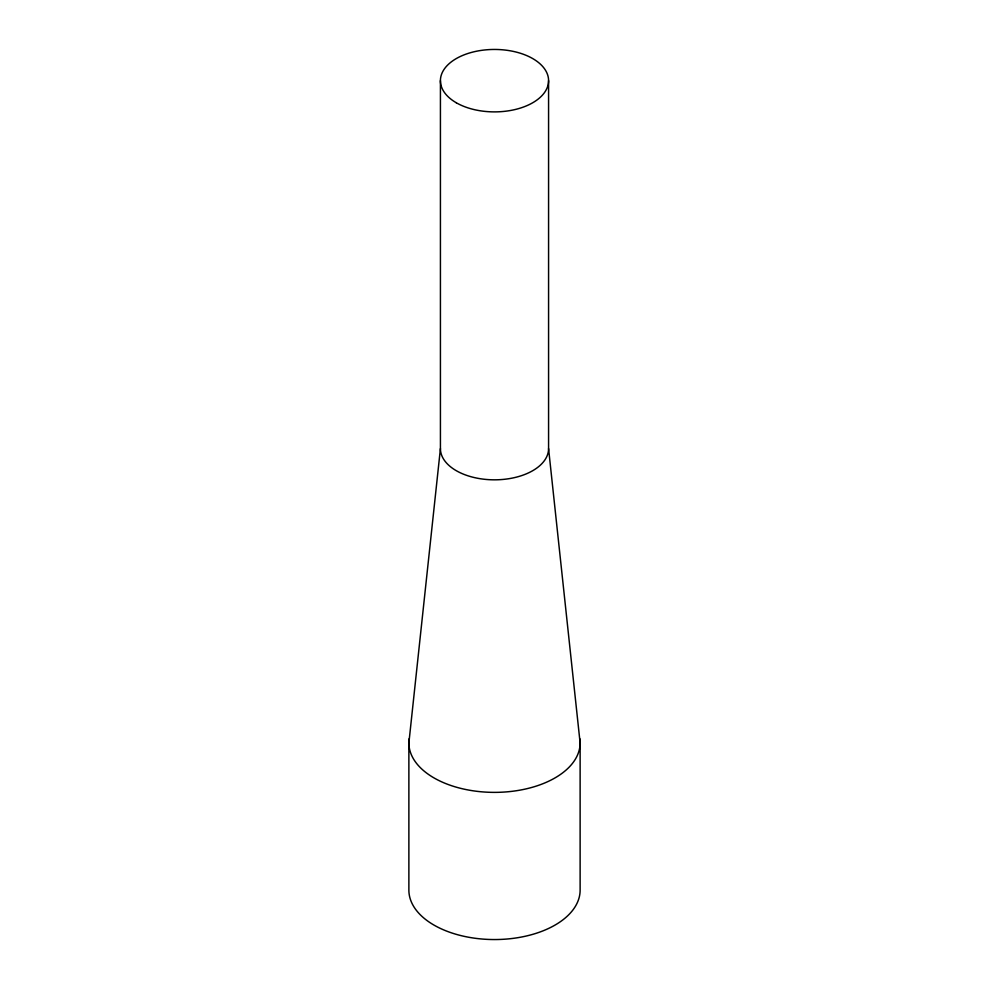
<?xml version="1.0" encoding="UTF-8"?>
<svg xmlns="http://www.w3.org/2000/svg" width="989" height="989" viewBox="0 0 989 989"><rect width="100%" height="100%" fill="white"/><g stroke="black" fill="none" stroke-linecap="round" stroke-linejoin="round"><path stroke-width="1.48" d="M440.426 80.665L440.426 448.598L408.877 742.949L408.877 890.125A85.623 49.425 0 0 0 494.5 939.55A85.623 49.425 0 0 0 580.123 890.125L580.123 742.949L548.574 448.598L548.574 80.665M579.789 738.647A85.623 49.425 0 0 1 494.5 792.374A85.623 49.425 0 0 1 409.211 738.647M548.574 448.598A54.074 31.215 0 0 1 494.5 479.826A54.074 31.215 0 0 1 440.426 448.598M456.263 102.745A54.074 31.215 0 0 0 546.732 88.75A54.074 31.215 0 0 0 480.506 50.513A54.074 31.215 0 0 0 456.263 102.745"/></g></svg>
